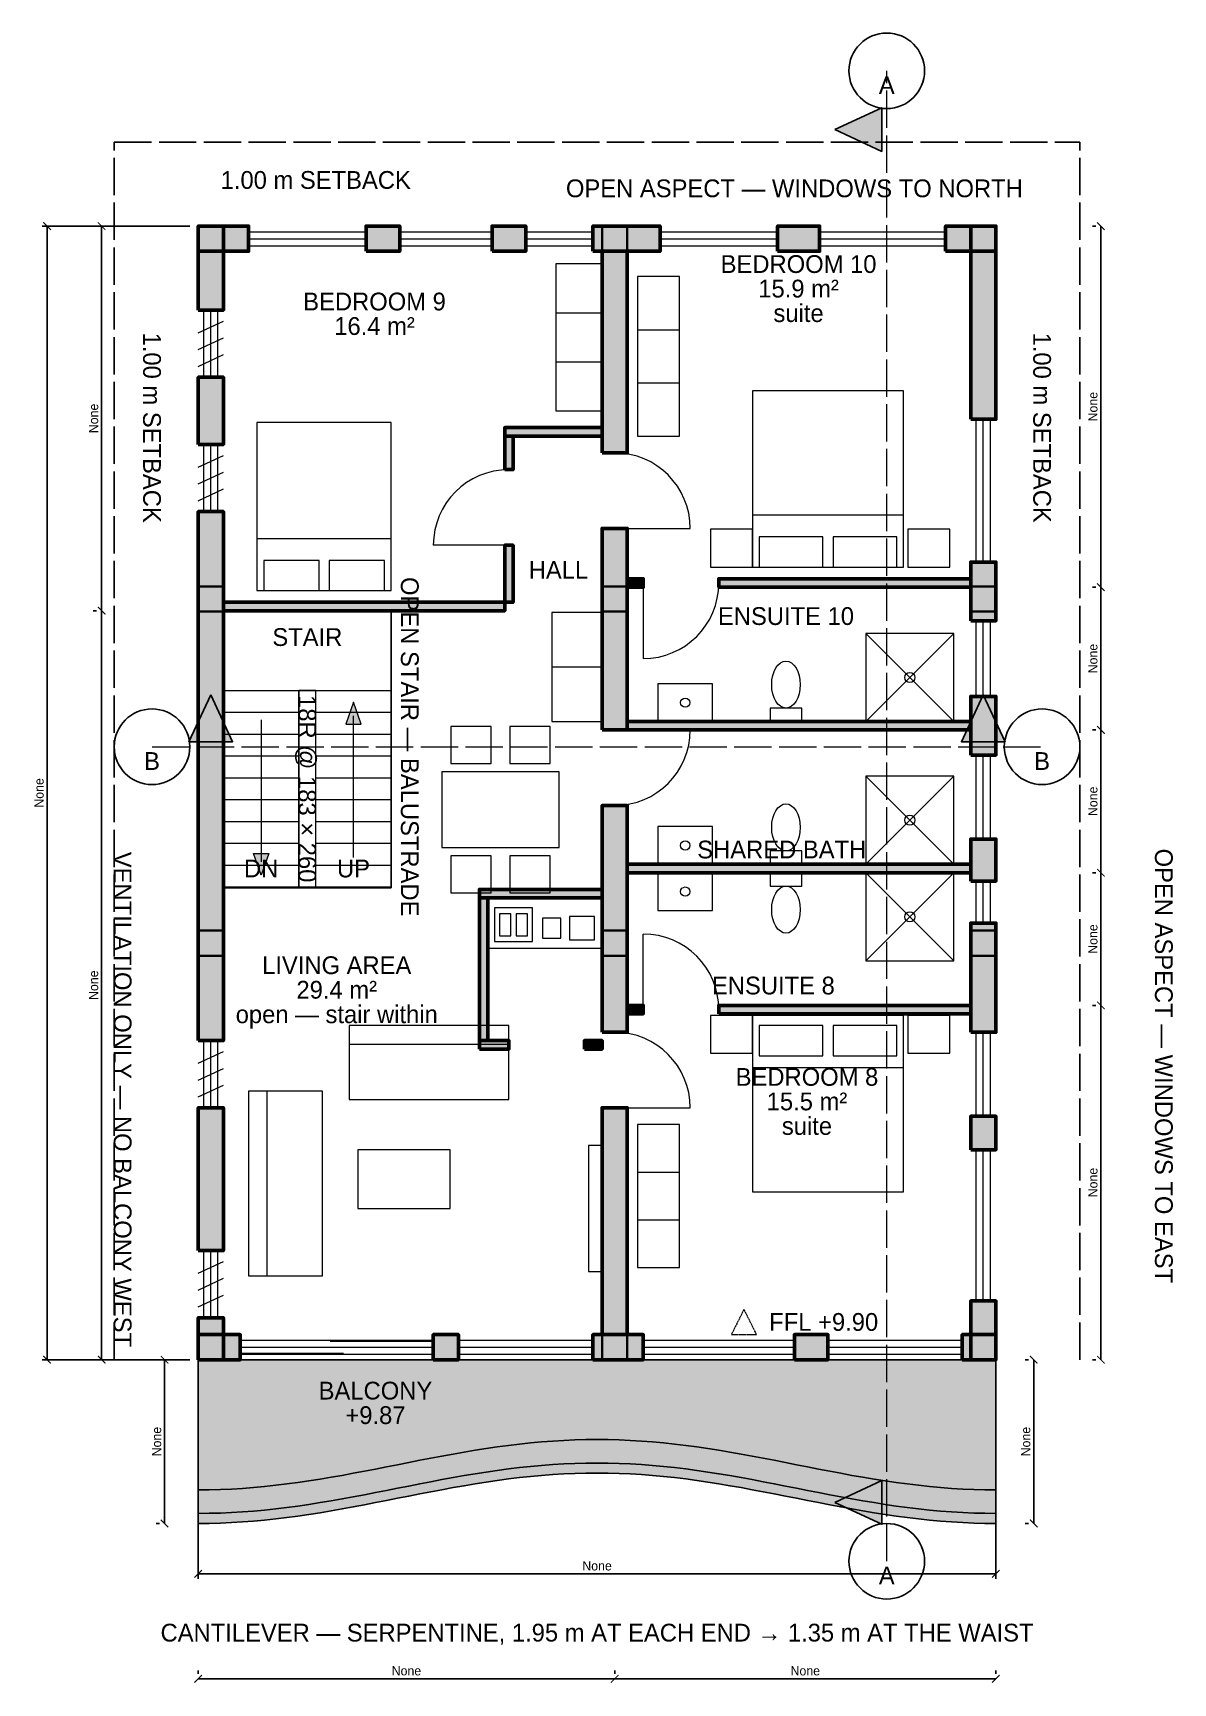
# Model space of a CAD drawing. Header units: millimetres. Extents: x -3851 to 506847, y -6675 to 35120.
# Drawn here: x 130533 to 144109, y -350 to 19300 of the extents above; entities that cross this region are included whole.
import ezdxf
from ezdxf.enums import TextEntityAlignment as Align

# ---------------------------------------------------------------- set-up
doc = ezdxf.new("R2010")
doc.units = ezdxf.units.MM
doc.header["$LTSCALE"] = 20
doc.linetypes.add('DASHDOT', pattern=[3.556, 2.54, -0.508, 0, -0.508])
doc.linetypes.add('DASHED', pattern=[1.524, 1.27, -0.254])
for name, color, linetype, lineweight in [('A-ANNO-DIMS-03', 5, 'CONTINUOUS', 13), ('A-ANNO-PATT-03', 8, 'CONTINUOUS', 9), ('A-ANNO-SYMB-03', 5, 'DASHED', 13), ('A-ANNO-TEXT-03', 7, 'CONTINUOUS', 13), ('A-DOOR-03', 3, 'CONTINUOUS', 18), ('A-EQPM-03', 6, 'CONTINUOUS', 13), ('A-FLOR-03', 7, 'CONTINUOUS', 25), ('A-FLOR-STRS-03', 2, 'CONTINUOUS', 18), ('A-FURN-03', 6, 'CONTINUOUS', 13), ('A-GLAZ-03', 4, 'CONTINUOUS', 18), ('A-WALL-03', 7, 'CONTINUOUS', 50), ('A-WALL-PATT-03', 7, 'CONTINUOUS', 9), ('G-ANNO-BNDY-03', 1, 'DASHDOT', 25), ('S-COLS-03', 7, 'CONTINUOUS', 35)]:
    doc.layers.add(name, color=color, linetype=linetype, lineweight=lineweight)
doc.dimstyles.new('ARCH', dxfattribs={"dimtxt": 2.2, "dimasz": 1.8, "dimexe": 1.2, "dimexo": 2, "dimgap": 0.8, "dimtad": 1, "dimlfac": 0.001, "dimblk": 'ARCHTICK', "dimcen": 2.5, "dimazin": 3, "dimtfac": 1, "dimtmove": 0, "dimatfit": 3})

# ---------------------------------------------------------------- blocks, each defined once
blk = doc.blocks.new('_ARCHTICK')
at = {"color": 0, "linetype": 'BYBLOCK', "const_width": 0.15}
blk.add_lwpolyline([(-0.5, -0.5), (0.5, 0.5)], dxfattribs=at)

msp = doc.modelspace()

# ---------------------------------------------------------------- hatches: boundary and pattern name
at = {"layer": 'A-ANNO-PATT-03'}
for points in [[(140080, 18150), (140640, 18410), (140640, 17890)], [(132650, 11420), (132910, 10860), (132390, 10860)], [(141850, 11420), (142110, 10860), (141590, 10860)], [(134350, 11330), (134260, 11070), (134440, 11070)], [(133250, 9270), (133160, 9530), (133340, 9530)], [(132500, 3500), (132500, 1550), (132631.944, 1551.142), (132763.889, 1554.558), (132895.833, 1560.222), (133027.778, 1568.092), (133159.722, 1578.108), (133291.667, 1590.192), (133423.611, 1604.254), (133555.556, 1620.187), (133687.5, 1637.868), (133819.444, 1657.164), (133951.389, 1677.927), (134083.333, 1700), (134215.278, 1723.215), (134347.222, 1747.394), (134479.167, 1772.354), (134611.111, 1797.906), (134743.056, 1823.853), (134875, 1850), (135006.944, 1876.147), (135138.889, 1902.094), (135270.833, 1927.646), (135402.778, 1952.606), (135534.722, 1976.785), (135666.667, 2000), (135798.611, 2022.073), (135930.556, 2042.836), (136062.5, 2062.132), (136194.444, 2079.813), (136326.389, 2095.746), (136458.333, 2109.808), (136590.278, 2121.892), (136722.222, 2131.908), (136854.167, 2139.778), (136986.111, 2145.442), (137118.056, 2148.858), (137250, 2150), (137381.944, 2148.858), (137513.889, 2145.442), (137645.833, 2139.778), (137777.778, 2131.908), (137909.722, 2121.892), (138041.667, 2109.808), (138173.611, 2095.746), (138305.556, 2079.813), (138437.5, 2062.132), (138569.444, 2042.836), (138701.389, 2022.073), (138833.333, 2000), (138965.278, 1976.785), (139097.222, 1952.606), (139229.167, 1927.646), (139361.111, 1902.094), (139493.056, 1876.147), (139625, 1850), (139756.944, 1823.853), (139888.889, 1797.906), (140020.833, 1772.354), (140152.778, 1747.394), (140284.722, 1723.215), (140416.667, 1700), (140548.611, 1677.927), (140680.556, 1657.164), (140812.5, 1637.868), (140944.444, 1620.187), (141076.389, 1604.254), (141208.333, 1590.192), (141340.278, 1578.108), (141472.222, 1568.092), (141604.167, 1560.222), (141736.111, 1554.558), (141868.056, 1551.142), (142000, 1550), (142000, 3500)], [(140080, 1800), (140640, 2060), (140640, 1540)]]:
    msp.add_hatch(color=7, dxfattribs=at).paths.add_polyline_path(points)
at = {"layer": 'A-WALL-PATT-03'}
for points in [[(132500, 16000), (132800, 16000), (132800, 17000), (132500, 17000)], [(132500, 16700), (133100, 16700), (133100, 17000), (132500, 17000)], [(134500, 16700), (134900, 16700), (134900, 17000), (134500, 17000)], [(136000, 16700), (136400, 16700), (136400, 17000), (136000, 17000)], [(137200, 16700), (138000, 16700), (138000, 17000), (137200, 17000)], [(139400, 16700), (139900, 16700), (139900, 17000), (139400, 17000)], [(141400, 16700), (142000, 16700), (142000, 17000), (141400, 17000)], [(141700, 14700), (142000, 14700), (142000, 17000), (141700, 17000)], [(137310, 14300), (137610, 14300), (137610, 16700), (137310, 16700)], [(132500, 14400), (132800, 14400), (132800, 15200), (132500, 15200)], [(136150, 14500), (137310, 14500), (137310, 14600), (136150, 14600)], [(136150, 14100), (136250, 14100), (136250, 14500), (136150, 14500)], [(132500, 7300), (132800, 7300), (132800, 13600), (132500, 13600)], [(137310, 11000), (137610, 11000), (137610, 13400), (137310, 13400)], [(136150, 12520), (136250, 12520), (136250, 13200), (136150, 13200)], [(141700, 12300), (142000, 12300), (142000, 13000), (141700, 13000)], [(137610, 12700), (137800, 12700), (137800, 12800), (137610, 12800)], [(138700, 12700), (141700, 12700), (141700, 12800), (138700, 12800)], [(132800, 12420), (136150, 12420), (136150, 12520), (132800, 12520)], [(141700, 10700), (142000, 10700), (142000, 11400), (141700, 11400)], [(137610, 11000), (141700, 11000), (141700, 11100), (137610, 11100)], [(137310, 7400), (137610, 7400), (137610, 10100), (137310, 10100)], [(141700, 9200), (142000, 9200), (142000, 9700), (141700, 9700)], [(137610, 9300), (141700, 9300), (141700, 9400), (137610, 9400)], [(135850, 9000), (137310, 9000), (137310, 9100), (135850, 9100)], [(135850, 7300), (135950, 7300), (135950, 9000), (135850, 9000)], [(141700, 7400), (142000, 7400), (142000, 8700), (141700, 8700)], [(137610, 7620), (137800, 7620), (137800, 7720), (137610, 7720)], [(138700, 7620), (141700, 7620), (141700, 7720), (138700, 7720)], [(135850, 7200), (136200, 7200), (136200, 7300), (135850, 7300)], [(137100, 7200), (137310, 7200), (137310, 7300), (137100, 7300)], [(132500, 4800), (132800, 4800), (132800, 6500), (132500, 6500)], [(137310, 3800), (137610, 3800), (137610, 6500), (137310, 6500)], [(141700, 6000), (142000, 6000), (142000, 6400), (141700, 6400)], [(141700, 3500), (142000, 3500), (142000, 4200), (141700, 4200)], [(132500, 3500), (132800, 3500), (132800, 4000), (132500, 4000)], [(132500, 3500), (133000, 3500), (133000, 3800), (132500, 3800)], [(135300, 3500), (135600, 3500), (135600, 3800), (135300, 3800)], [(137200, 3500), (137800, 3500), (137800, 3800), (137200, 3800)], [(139600, 3500), (140000, 3500), (140000, 3800), (139600, 3800)], [(141600, 3500), (142000, 3500), (142000, 3800), (141600, 3800)]]:
    msp.add_hatch(color=7, dxfattribs=at).paths.add_polyline_path(points)

# ---------------------------------------------------------------- linework, layer by layer
at = {"layer": 'A-ANNO-SYMB-03', "linetype": 'DASHED', "ltscale": 17.5}
for p, q in [((140700, 1100), (140700, 18850)), ((131950, 10800), (142550, 10800))]:
    msp.add_line(p, q, dxfattribs=at)
at = {"layer": 'A-ANNO-SYMB-03'}
msp.add_lwpolyline([(139000, 4100), (138850, 3800), (139150, 3800)], close=True, dxfattribs=at)
at = {"layer": 'A-DOOR-03'}
for p, q in [((137310, 14300), (137610, 14300)), ((136150, 14100), (136250, 14100)), ((137310, 13400), (137610, 13400)), ((137460, 13400), (138360, 13400)), ((136200, 13200), (135300, 13200)), ((136150, 13200), (136250, 13200)), ((137800, 12700), (137800, 12800)), ((138700, 12700), (138700, 12800)), ((137800, 12750), (137800, 11850)), ((137310, 11000), (137610, 11000)), ((137460, 11000), (138360, 11000)), ((137310, 10100), (137610, 10100)), ((137800, 7670), (137800, 8570)), ((137800, 7620), (137800, 7720)), ((138700, 7620), (138700, 7720)), ((136200, 7200), (136200, 7300)), ((137100, 7200), (137100, 7300)), ((137310, 7400), (137610, 7400)), ((137310, 6500), (137610, 6500)), ((137460, 6500), (138360, 6500))]:
    msp.add_line(p, q, dxfattribs=at)
for centre, start, end in [((137460, 13400), 0, 90), ((136200, 13200), 90, 180), ((137800, 12750), -90, 0), ((137460, 11000), -90, 0), ((137800, 7670), 0, 90), ((137460, 6500), 0, 90)]:
    msp.add_arc(centre, 900, start, end, dxfattribs=at)
at = {"layer": 'A-EQPM-03'}
for p, q in [((140450, 11100), (141500, 12150)), ((141500, 11100), (140450, 12150)), ((140450, 9400), (141500, 10450)), ((141500, 9400), (140450, 10450)), ((140450, 8250), (141500, 9300)), ((141500, 8250), (140450, 9300))]:
    msp.add_line(p, q, dxfattribs=at)
for points in [[(140450, 11100), (141500, 11100), (141500, 12150), (140450, 12150)], [(137975, 11100), (138625, 11100), (138625, 11550), (137975, 11550)], [(139310, 11100), (139690, 11100), (139690, 11260), (139310, 11260)], [(140450, 9400), (141500, 9400), (141500, 10450), (140450, 10450)], [(137975, 9400), (138625, 9400), (138625, 9850), (137975, 9850)], [(139310, 9400), (139690, 9400), (139690, 9560), (139310, 9560)], [(137975, 8850), (138625, 8850), (138625, 9300), (137975, 9300)], [(139310, 9140), (139690, 9140), (139690, 9300), (139310, 9300)], [(140450, 8250), (141500, 8250), (141500, 9300), (140450, 9300)], [(136030, 8480), (136480, 8480), (136480, 8880), (136030, 8880)], [(136090, 8550), (136225, 8550), (136225, 8810), (136090, 8810)], [(136285, 8550), (136420, 8550), (136420, 8810), (136285, 8810)]]:
    msp.add_lwpolyline(points, close=True, dxfattribs=at)
for centre, radius in [((140975, 11625), 60), ((138300, 11325), 55), ((140975, 9925), 60), ((138300, 9625), 55), ((138300, 9075), 55), ((140975, 8775), 60)]:
    msp.add_circle(centre, radius, dxfattribs=at)
for centre in [(139500, 11540), (139500, 9840), (139500, 8860)]:
    msp.add_ellipse(centre, major_axis=(0, 280), ratio=0.607142857, dxfattribs=at)
at = {"layer": 'A-FLOR-03'}
for p, q in [((134800, 9120), (134800, 12420)), ((132800, 9120), (134800, 9120))]:
    msp.add_line(p, q, dxfattribs=at)
for points in [[(140080, 18150), (140640, 18410), (140640, 17890)], [(132650, 11420), (132910, 10860), (132390, 10860)], [(141850, 11420), (142110, 10860), (141590, 10860)], [(132500, 3500), (132500, 1550), (132631.944, 1551.142), (132763.889, 1554.558), (132895.833, 1560.222), (133027.778, 1568.092), (133159.722, 1578.108), (133291.667, 1590.192), (133423.611, 1604.254), (133555.556, 1620.187), (133687.5, 1637.868), (133819.444, 1657.164), (133951.389, 1677.927), (134083.333, 1700), (134215.278, 1723.215), (134347.222, 1747.394), (134479.167, 1772.354), (134611.111, 1797.906), (134743.056, 1823.853), (134875, 1850), (135006.944, 1876.147), (135138.889, 1902.094), (135270.833, 1927.646), (135402.778, 1952.606), (135534.722, 1976.785), (135666.667, 2000), (135798.611, 2022.073), (135930.556, 2042.836), (136062.5, 2062.132), (136194.444, 2079.813), (136326.389, 2095.746), (136458.333, 2109.808), (136590.278, 2121.892), (136722.222, 2131.908), (136854.167, 2139.778), (136986.111, 2145.442), (137118.056, 2148.858), (137250, 2150), (137381.944, 2148.858), (137513.889, 2145.442), (137645.833, 2139.778), (137777.778, 2131.908), (137909.722, 2121.892), (138041.667, 2109.808), (138173.611, 2095.746), (138305.556, 2079.813), (138437.5, 2062.132), (138569.444, 2042.836), (138701.389, 2022.073), (138833.333, 2000), (138965.278, 1976.785), (139097.222, 1952.606), (139229.167, 1927.646), (139361.111, 1902.094), (139493.056, 1876.147), (139625, 1850), (139756.944, 1823.853), (139888.889, 1797.906), (140020.833, 1772.354), (140152.778, 1747.394), (140284.722, 1723.215), (140416.667, 1700), (140548.611, 1677.927), (140680.556, 1657.164), (140812.5, 1637.868), (140944.444, 1620.187), (141076.389, 1604.254), (141208.333, 1590.192), (141340.278, 1578.108), (141472.222, 1568.092), (141604.167, 1560.222), (141736.111, 1554.558), (141868.056, 1551.142), (142000, 1550), (142000, 3500)], [(140080, 1800), (140640, 2060), (140640, 1540)]]:
    msp.add_lwpolyline(points, close=True, dxfattribs=at)
at = {"layer": 'A-FLOR-03', "linetype": 'DASHED', "ltscale": 17.5}
msp.add_lwpolyline([(132500, 1950), (132631.944, 1951.142), (132763.889, 1954.558), (132895.833, 1960.222), (133027.778, 1968.092), (133159.722, 1978.108), (133291.667, 1990.192), (133423.611, 2004.254), (133555.556, 2020.187), (133687.5, 2037.868), (133819.444, 2057.164), (133951.389, 2077.927), (134083.333, 2100), (134215.278, 2123.215), (134347.222, 2147.394), (134479.167, 2172.354), (134611.111, 2197.906), (134743.056, 2223.853), (134875, 2250), (135006.944, 2276.147), (135138.889, 2302.094), (135270.833, 2327.646), (135402.778, 2352.606), (135534.722, 2376.785), (135666.667, 2400), (135798.611, 2422.073), (135930.556, 2442.836), (136062.5, 2462.132), (136194.444, 2479.813), (136326.389, 2495.746), (136458.333, 2509.808), (136590.278, 2521.892), (136722.222, 2531.908), (136854.167, 2539.778), (136986.111, 2545.442), (137118.056, 2548.858), (137250, 2550), (137381.944, 2548.858), (137513.889, 2545.442), (137645.833, 2539.778), (137777.778, 2531.908), (137909.722, 2521.892), (138041.667, 2509.808), (138173.611, 2495.746), (138305.556, 2479.813), (138437.5, 2462.132), (138569.444, 2442.836), (138701.389, 2422.073), (138833.333, 2400), (138965.278, 2376.785), (139097.222, 2352.606), (139229.167, 2327.646), (139361.111, 2302.094), (139493.056, 2276.147), (139625, 2250), (139756.944, 2223.853), (139888.889, 2197.906), (140020.833, 2172.354), (140152.778, 2147.394), (140284.722, 2123.215), (140416.667, 2100), (140548.611, 2077.927), (140680.556, 2057.164), (140812.5, 2037.868), (140944.444, 2020.187), (141076.389, 2004.254), (141208.333, 1990.192), (141340.278, 1978.108), (141472.222, 1968.092), (141604.167, 1960.222), (141736.111, 1954.558), (141868.056, 1951.142), (142000, 1950)], dxfattribs=at)
at = {"layer": 'A-FLOR-03'}
for points in [[(132500, 1670), (132631.944, 1671.142), (132763.889, 1674.558), (132895.833, 1680.222), (133027.778, 1688.092), (133159.722, 1698.108), (133291.667, 1710.192), (133423.611, 1724.254), (133555.556, 1740.187), (133687.5, 1757.868), (133819.444, 1777.164), (133951.389, 1797.927), (134083.333, 1820), (134215.278, 1843.215), (134347.222, 1867.394), (134479.167, 1892.354), (134611.111, 1917.906), (134743.056, 1943.853), (134875, 1970), (135006.944, 1996.147), (135138.889, 2022.094), (135270.833, 2047.646), (135402.778, 2072.606), (135534.722, 2096.785), (135666.667, 2120), (135798.611, 2142.073), (135930.556, 2162.836), (136062.5, 2182.132), (136194.444, 2199.813), (136326.389, 2215.746), (136458.333, 2229.808), (136590.278, 2241.892), (136722.222, 2251.908), (136854.167, 2259.778), (136986.111, 2265.442), (137118.056, 2268.858), (137250, 2270), (137381.944, 2268.858), (137513.889, 2265.442), (137645.833, 2259.778), (137777.778, 2251.908), (137909.722, 2241.892), (138041.667, 2229.808), (138173.611, 2215.746), (138305.556, 2199.813), (138437.5, 2182.132), (138569.444, 2162.836), (138701.389, 2142.073), (138833.333, 2120), (138965.278, 2096.785), (139097.222, 2072.606), (139229.167, 2047.646), (139361.111, 2022.094), (139493.056, 1996.147), (139625, 1970), (139756.944, 1943.853), (139888.889, 1917.906), (140020.833, 1892.354), (140152.778, 1867.394), (140284.722, 1843.215), (140416.667, 1820), (140548.611, 1797.927), (140680.556, 1777.164), (140812.5, 1757.868), (140944.444, 1740.187), (141076.389, 1724.254), (141208.333, 1710.192), (141340.278, 1698.108), (141472.222, 1688.092), (141604.167, 1680.222), (141736.111, 1674.558), (141868.056, 1671.142), (142000, 1670)], [(132500, 1550), (132631.944, 1551.142), (132763.889, 1554.558), (132895.833, 1560.222), (133027.778, 1568.092), (133159.722, 1578.108), (133291.667, 1590.192), (133423.611, 1604.254), (133555.556, 1620.187), (133687.5, 1637.868), (133819.444, 1657.164), (133951.389, 1677.927), (134083.333, 1700), (134215.278, 1723.215), (134347.222, 1747.394), (134479.167, 1772.354), (134611.111, 1797.906), (134743.056, 1823.853), (134875, 1850), (135006.944, 1876.147), (135138.889, 1902.094), (135270.833, 1927.646), (135402.778, 1952.606), (135534.722, 1976.785), (135666.667, 2000), (135798.611, 2022.073), (135930.556, 2042.836), (136062.5, 2062.132), (136194.444, 2079.813), (136326.389, 2095.746), (136458.333, 2109.808), (136590.278, 2121.892), (136722.222, 2131.908), (136854.167, 2139.778), (136986.111, 2145.442), (137118.056, 2148.858), (137250, 2150), (137381.944, 2148.858), (137513.889, 2145.442), (137645.833, 2139.778), (137777.778, 2131.908), (137909.722, 2121.892), (138041.667, 2109.808), (138173.611, 2095.746), (138305.556, 2079.813), (138437.5, 2062.132), (138569.444, 2042.836), (138701.389, 2022.073), (138833.333, 2000), (138965.278, 1976.785), (139097.222, 1952.606), (139229.167, 1927.646), (139361.111, 1902.094), (139493.056, 1876.147), (139625, 1850), (139756.944, 1823.853), (139888.889, 1797.906), (140020.833, 1772.354), (140152.778, 1747.394), (140284.722, 1723.215), (140416.667, 1700), (140548.611, 1677.927), (140680.556, 1657.164), (140812.5, 1637.868), (140944.444, 1620.187), (141076.389, 1604.254), (141208.333, 1590.192), (141340.278, 1578.108), (141472.222, 1568.092), (141604.167, 1560.222), (141736.111, 1554.558), (141868.056, 1551.142), (142000, 1550)]]:
    msp.add_lwpolyline(points, dxfattribs=at)
for centre in [(140700, 18850), (131950, 10800), (142550, 10800), (140700, 1100)]:
    msp.add_circle(centre, 450, dxfattribs=at)
at = {"layer": 'A-FLOR-STRS-03'}
for p, q in [((132800, 11470), (134800, 11470)), ((132800, 11470), (133700, 11470)), ((133700, 9130), (133700, 11470)), ((133900, 11470), (134800, 11470)), ((133900, 9130), (133900, 11470)), ((132800, 11210), (133700, 11210)), ((133900, 11210), (134800, 11210)), ((133250, 11120), (133250, 9430)), ((134350, 9480), (134350, 11170)), ((132800, 10950), (133700, 10950)), ((133900, 10950), (134800, 10950)), ((132800, 10690), (133700, 10690)), ((133900, 10690), (134800, 10690)), ((132800, 10430), (133700, 10430)), ((133900, 10430), (134800, 10430)), ((132800, 10170), (133700, 10170)), ((133900, 10170), (134800, 10170)), ((132800, 9910), (133700, 9910)), ((133900, 9910), (134800, 9910)), ((132800, 9650), (133700, 9650)), ((133900, 9650), (134800, 9650)), ((132800, 9390), (133700, 9390)), ((133900, 9390), (134800, 9390)), ((132800, 9130), (133700, 9130)), ((133900, 9130), (134800, 9130))]:
    msp.add_line(p, q, dxfattribs=at)
for points in [[(133700, 9130), (133900, 9130), (133900, 11470), (133700, 11470)], [(134350, 11330), (134260, 11070), (134440, 11070)], [(133250, 9270), (133160, 9530), (133340, 9530)]]:
    msp.add_lwpolyline(points, close=True, dxfattribs=at)
at = {"layer": 'A-FURN-03'}
for p, q in [((136760, 15966.667), (137310, 15966.667)), ((137730, 15766.667), (138230, 15766.667)), ((136760, 15383.333), (137310, 15383.333)), ((137730, 15133.333), (138230, 15133.333)), ((139100, 13560), (140900, 13560)), ((133200, 13280), (134800, 13280)), ((136710, 11750), (137310, 11750)), ((139100, 6980), (140900, 6980)), ((137730, 5733.333), (138230, 5733.333)), ((137730, 5166.667), (138230, 5166.667)), ((132500, 1550), (132500, 3500)), ((142000, 1550), (142000, 3500))]:
    msp.add_line(p, q, dxfattribs=at)
for points in [[(136760, 14800), (137310, 14800), (137310, 16550), (136760, 16550)], [(137730, 14500), (138230, 14500), (138230, 16400), (137730, 16400)], [(139100, 12940), (140900, 12940), (140900, 15040), (139100, 15040)], [(133200, 12660), (134800, 12660), (134800, 14660), (133200, 14660)], [(138600, 12940), (139100, 12940), (139100, 13390), (138600, 13390)], [(140950, 12940), (141450, 12940), (141450, 13390), (140950, 13390)], [(139180, 12940), (139940, 12940), (139940, 13300), (139180, 13300)], [(140060, 12940), (140820, 12940), (140820, 13300), (140060, 13300)], [(133280, 12660), (133940, 12660), (133940, 13020), (133280, 13020)], [(134060, 12660), (134720, 12660), (134720, 13020), (134060, 13020)], [(136710, 11100), (137310, 11100), (137310, 12400), (136710, 12400)], [(135510, 10600), (135990, 10600), (135990, 11040), (135510, 11040)], [(136210, 10600), (136690, 10600), (136690, 11040), (136210, 11040)], [(135400, 9600), (136800, 9600), (136800, 10500), (135400, 10500)], [(135510, 9060), (135990, 9060), (135990, 9500), (135510, 9500)], [(136210, 9060), (136690, 9060), (136690, 9500), (136210, 9500)], [(135950, 8400), (137310, 8400), (137310, 9000), (135950, 9000)], [(136600, 8520), (136820, 8520), (136820, 8760), (136600, 8760)], [(136920, 8500), (137220, 8500), (137220, 8780), (136920, 8780)], [(134300, 6600), (136200, 6600), (136200, 7480), (134300, 7480)], [(134300, 7260), (136200, 7260), (136200, 7480), (134300, 7480)], [(138600, 7150), (139100, 7150), (139100, 7600), (138600, 7600)], [(139100, 5500), (140900, 5500), (140900, 7600), (139100, 7600)], [(139180, 7120), (139940, 7120), (139940, 7480), (139180, 7480)], [(140060, 7120), (140820, 7120), (140820, 7480), (140060, 7480)], [(140950, 7150), (141450, 7150), (141450, 7600), (140950, 7600)], [(133100, 4500), (133980, 4500), (133980, 6700), (133100, 6700)], [(133100, 4500), (133320, 4500), (133320, 6700), (133100, 6700)], [(137730, 4600), (138230, 4600), (138230, 6300), (137730, 6300)], [(134400, 5300), (135500, 5300), (135500, 6000), (134400, 6000)], [(137150, 4550), (137310, 4550), (137310, 6050), (137150, 6050)]]:
    msp.add_lwpolyline(points, close=True, dxfattribs=at)
at = {"layer": 'A-GLAZ-03'}
for p, q in [((133100, 16700), (133100, 17000)), ((133100, 16934), (134500, 16934)), ((134500, 16700), (134500, 17000)), ((134900, 16700), (134900, 17000)), ((134900, 16934), (136000, 16934)), ((136000, 16700), (136000, 17000)), ((136400, 16700), (136400, 17000)), ((136400, 16934), (137200, 16934)), ((137200, 16700), (137200, 17000)), ((138000, 16700), (138000, 17000)), ((138000, 16934), (139400, 16934)), ((139400, 16700), (139400, 17000)), ((139900, 16700), (139900, 17000)), ((139900, 16934), (141400, 16934)), ((141400, 16700), (141400, 17000)), ((133100, 16850), (134500, 16850)), ((133100, 16766), (134500, 16766)), ((134900, 16850), (136000, 16850)), ((134900, 16766), (136000, 16766)), ((136400, 16850), (137200, 16850)), ((136400, 16766), (137200, 16766)), ((138000, 16850), (139400, 16850)), ((138000, 16766), (139400, 16766)), ((139900, 16850), (141400, 16850)), ((139900, 16766), (141400, 16766)), ((132500, 16000), (132800, 16000)), ((132566, 15200), (132566, 16000)), ((132650, 15200), (132650, 16000)), ((132734, 15200), (132734, 16000)), ((132500, 15730), (132800, 15870)), ((132500, 15530), (132800, 15670)), ((132500, 15330), (132800, 15470)), ((132500, 15200), (132800, 15200)), ((141700, 14700), (142000, 14700)), ((141766, 13000), (141766, 14700)), ((141850, 13000), (141850, 14700)), ((141934, 13000), (141934, 14700)), ((132500, 14400), (132800, 14400)), ((132566, 13600), (132566, 14400)), ((132650, 13600), (132650, 14400)), ((132734, 13600), (132734, 14400)), ((132500, 14130), (132800, 14270)), ((132500, 13930), (132800, 14070)), ((132500, 13730), (132800, 13870)), ((132500, 13600), (132800, 13600)), ((141700, 13000), (142000, 13000)), ((141700, 12300), (142000, 12300)), ((141766, 11400), (141766, 12300)), ((141850, 11400), (141850, 12300)), ((141934, 11400), (141934, 12300)), ((141700, 11400), (142000, 11400)), ((141700, 10700), (142000, 10700)), ((141766, 9700), (141766, 10700)), ((141850, 9700), (141850, 10700)), ((141934, 9700), (141934, 10700)), ((141700, 9700), (142000, 9700)), ((141700, 9200), (142000, 9200)), ((141766, 8700), (141766, 9200)), ((141850, 8700), (141850, 9200)), ((141934, 8700), (141934, 9200)), ((141700, 8700), (142000, 8700)), ((132500, 7300), (132800, 7300)), ((132566, 6500), (132566, 7300)), ((132650, 6500), (132650, 7300)), ((132734, 6500), (132734, 7300)), ((141700, 7400), (142000, 7400)), ((141766, 6400), (141766, 7400)), ((141850, 6400), (141850, 7400)), ((141934, 6400), (141934, 7400)), ((132500, 7030), (132800, 7170)), ((132500, 6830), (132800, 6970)), ((132500, 6630), (132800, 6770)), ((132500, 6500), (132800, 6500)), ((141700, 6400), (142000, 6400)), ((141700, 6000), (142000, 6000)), ((141766, 4200), (141766, 6000)), ((141850, 4200), (141850, 6000)), ((141934, 4200), (141934, 6000)), ((132500, 4800), (132800, 4800)), ((132566, 4000), (132566, 4800)), ((132650, 4000), (132650, 4800)), ((132734, 4000), (132734, 4800)), ((132500, 4530), (132800, 4670)), ((132500, 4330), (132800, 4470)), ((132500, 4130), (132800, 4270)), ((141700, 4200), (142000, 4200)), ((132500, 4000), (132800, 4000)), ((133000, 3500), (133000, 3800)), ((133000, 3734), (135300, 3734)), ((135300, 3500), (135300, 3800)), ((135600, 3500), (135600, 3800)), ((135600, 3734), (137200, 3734)), ((137200, 3500), (137200, 3800)), ((137800, 3500), (137800, 3800)), ((137800, 3734), (139600, 3734)), ((139600, 3500), (139600, 3800)), ((140000, 3500), (140000, 3800)), ((140000, 3734), (141600, 3734)), ((141600, 3500), (141600, 3800)), ((133000, 3650), (135300, 3650)), ((133000, 3578), (134230, 3578)), ((133000, 3566), (135300, 3566)), ((134070, 3722), (135300, 3722)), ((135600, 3650), (137200, 3650)), ((135600, 3566), (137200, 3566)), ((137800, 3650), (139600, 3650)), ((137800, 3566), (139600, 3566)), ((140000, 3650), (141600, 3650)), ((140000, 3566), (141600, 3566))]:
    msp.add_line(p, q, dxfattribs=at)
at = {"layer": 'A-WALL-03'}
for points in [[(132500, 16000), (132800, 16000), (132800, 17000), (132500, 17000)], [(132500, 16700), (133100, 16700), (133100, 17000), (132500, 17000)], [(134500, 16700), (134900, 16700), (134900, 17000), (134500, 17000)], [(136000, 16700), (136400, 16700), (136400, 17000), (136000, 17000)], [(137200, 16700), (138000, 16700), (138000, 17000), (137200, 17000)], [(139400, 16700), (139900, 16700), (139900, 17000), (139400, 17000)], [(141400, 16700), (142000, 16700), (142000, 17000), (141400, 17000)], [(141700, 14700), (142000, 14700), (142000, 17000), (141700, 17000)], [(137310, 14300), (137610, 14300), (137610, 16700), (137310, 16700)], [(132500, 14400), (132800, 14400), (132800, 15200), (132500, 15200)], [(136150, 14500), (137310, 14500), (137310, 14600), (136150, 14600)], [(136150, 14100), (136250, 14100), (136250, 14500), (136150, 14500)], [(132500, 7300), (132800, 7300), (132800, 13600), (132500, 13600)], [(137310, 11000), (137610, 11000), (137610, 13400), (137310, 13400)], [(136150, 12520), (136250, 12520), (136250, 13200), (136150, 13200)], [(141700, 12300), (142000, 12300), (142000, 13000), (141700, 13000)], [(137610, 12700), (137800, 12700), (137800, 12800), (137610, 12800)], [(138700, 12700), (141700, 12700), (141700, 12800), (138700, 12800)], [(132800, 12420), (136150, 12420), (136150, 12520), (132800, 12520)], [(141700, 10700), (142000, 10700), (142000, 11400), (141700, 11400)], [(137610, 11000), (141700, 11000), (141700, 11100), (137610, 11100)], [(137310, 7400), (137610, 7400), (137610, 10100), (137310, 10100)], [(141700, 9200), (142000, 9200), (142000, 9700), (141700, 9700)], [(137610, 9300), (141700, 9300), (141700, 9400), (137610, 9400)], [(135850, 9000), (137310, 9000), (137310, 9100), (135850, 9100)], [(135850, 7300), (135950, 7300), (135950, 9000), (135850, 9000)], [(141700, 7400), (142000, 7400), (142000, 8700), (141700, 8700)], [(137610, 7620), (137800, 7620), (137800, 7720), (137610, 7720)], [(138700, 7620), (141700, 7620), (141700, 7720), (138700, 7720)], [(135850, 7200), (136200, 7200), (136200, 7300), (135850, 7300)], [(137100, 7200), (137310, 7200), (137310, 7300), (137100, 7300)], [(132500, 4800), (132800, 4800), (132800, 6500), (132500, 6500)], [(137310, 3800), (137610, 3800), (137610, 6500), (137310, 6500)], [(141700, 6000), (142000, 6000), (142000, 6400), (141700, 6400)], [(141700, 3500), (142000, 3500), (142000, 4200), (141700, 4200)], [(132500, 3500), (132800, 3500), (132800, 4000), (132500, 4000)], [(132500, 3500), (133000, 3500), (133000, 3800), (132500, 3800)], [(135300, 3500), (135600, 3500), (135600, 3800), (135300, 3800)], [(137200, 3500), (137800, 3500), (137800, 3800), (137200, 3800)], [(139600, 3500), (140000, 3500), (140000, 3800), (139600, 3800)], [(141600, 3500), (142000, 3500), (142000, 3800), (141600, 3800)]]:
    msp.add_lwpolyline(points, close=True, dxfattribs=at)
at = {"layer": 'G-ANNO-BNDY-03', "linetype": 'DASHED', "ltscale": 17.5}
for p, q in [((131500, 3500), (131500, 18000)), ((131500, 18000), (143000, 18000)), ((143000, 3500), (143000, 18000))]:
    msp.add_line(p, q, dxfattribs=at)
at = {"layer": 'S-COLS-03'}
for points in [[(132500, 16700), (132800, 16700), (132800, 17000), (132500, 17000)], [(137310, 16700), (137610, 16700), (137610, 17000), (137310, 17000)], [(141700, 16700), (142000, 16700), (142000, 17000), (141700, 17000)], [(132500, 12410), (132800, 12410), (132800, 12710), (132500, 12710)], [(137310, 12410), (137610, 12410), (137610, 12710), (137310, 12710)], [(141700, 12410), (142000, 12410), (142000, 12710), (141700, 12710)], [(132500, 8310), (132800, 8310), (132800, 8610), (132500, 8610)], [(137310, 8310), (137610, 8310), (137610, 8610), (137310, 8610)], [(141700, 8310), (142000, 8310), (142000, 8610), (141700, 8610)], [(132500, 3500), (132800, 3500), (132800, 3800), (132500, 3800)], [(137310, 3500), (137610, 3500), (137610, 3800), (137310, 3800)], [(141700, 3500), (142000, 3500), (142000, 3800), (141700, 3800)]]:
    msp.add_lwpolyline(points, close=True, dxfattribs=at)

# ---------------------------------------------------------------- texts
at = {"layer": 'A-ANNO-TEXT-03'}
for s, height, p in [('A', 211.667, (140700, 18680)), ('1.00 m SETBACK', 211.66667, (133900, 17550)), ('OPEN ASPECT — WINDOWS TO NORTH', 211.66667, (139600, 17450)), ('BEDROOM 10', 211.6667, (139650, 16548.285)), ('15.9 m²', 211.6667, (139650, 16256.185)), ('BEDROOM 9', 211.6667, (134600, 16102.235)), ('16.4 m²', 211.6667, (134600, 15810.135)), ('suite', 211.6667, (139650, 15964.085)), ('HALL', 211.6667, (136790, 12906.185)), ('ENSUITE 10', 211.6667, (139500, 12356.185)), ('STAIR', 211.6667, (133800, 12106.185)), ('B', 211.667, (131950, 10630)), ('B', 211.667, (142550, 10630)), ('SHARED BATH', 211.66667, (139450, 9576.185)), ('LIVING AREA', 211.66667, (134150, 8198.285)), ('ENSUITE 8', 211.6667, (139350, 7956.185)), ('29.4 m²', 211.6667, (134150, 7906.185)), ('open — stair within', 211.66667, (134150, 7614.085)), ('BEDROOM 8', 211.6667, (139750, 6868.285)), ('15.5 m²', 211.6667, (139750, 6576.185)), ('suite', 211.6667, (139750, 6284.085)), ('BALCONY', 211.6667, (134611.111, 3132.235)), ('+9.87', 211.6667, (134611.111, 2840.135)), ('A', 211.667, (140700, 930)), ('CANTILEVER — SERPENTINE, 1.95 m AT EACH END → 1.35 m AT THE WAIST', 211.66667, (137250, 250))]:
    msp.add_text(s, height=height, dxfattribs=at).set_placement(p, align=Align.MIDDLE_CENTER)
for s, p in [('1.00 m SETBACK', (131950, 14600)), ('1.00 m SETBACK', (142550, 14600)), ('OPEN STAIR — BALUSTRADE', (135020, 10800)), ('VENTILATION ONLY — NO BALCONY WEST', (131600, 6600)), ('OPEN ASPECT — WINDOWS TO EAST', (144000, 7000))]:
    msp.add_text(s, height=211.66667, rotation=-90, dxfattribs=at).set_placement(p, align=Align.MIDDLE_CENTER)
msp.add_text('FFL +9.90', height=211.6667, dxfattribs=at).set_placement((139300, 3950), align=Align.MIDDLE_LEFT)
at = {"layer": 'A-FLOR-STRS-03'}
msp.add_text('18R @ 183 × 260', height=211.66667, rotation=-90, dxfattribs=at).set_placement((133800, 10300), align=Align.MIDDLE_CENTER)
for s, p in [('DN', (133250, 9350)), ('UP', (134350, 9350))]:
    msp.add_text(s, height=211.6667, dxfattribs=at).set_placement(p, align=Align.MIDDLE_CENTER)

# ---------------------------------------------------------------- dimensions: what is measured, and where the dimension line sits
at = {"layer": 'A-ANNO-DIMS-03'}
for base, p1, p2 in [((130700, 3500), (132500, 3500), (132500, 17000)), ((131350, 12420), (131350, 12420), (131350, 17000)), ((143250, 12700), (143250, 12700), (143250, 17000)), ((143250, 11000), (143250, 11000), (143250, 12700)), ((131350, 3500), (131350, 3500), (131350, 12420)), ((143250, 9300), (143250, 9300), (143250, 11000)), ((143250, 7720), (143250, 7720), (143250, 9300)), ((143250, 3500), (143250, 3500), (143250, 7720)), ((132100, 1550), (132100, 1550), (132100, 3500)), ((142450, 1550), (142450, 1550), (142450, 3500))]:
    msp.add_linear_dim(base=base, p1=p1, p2=p2, angle=90, text='None', dimstyle='ARCH', override={"dimscale": 50}, dxfattribs=at).render()
for base, p1, p2 in [((132500, 950), (132500, 3500), (142000, 3500)), ((132500, -300), (132500, -300), (137460, -300)), ((137460, -300), (137460, -300), (142000, -300))]:
    msp.add_linear_dim(base=base, p1=p1, p2=p2, text='None', dimstyle='ARCH', override={"dimscale": 50}, dxfattribs=at).render()

doc.saveas('drawing.dxf')
